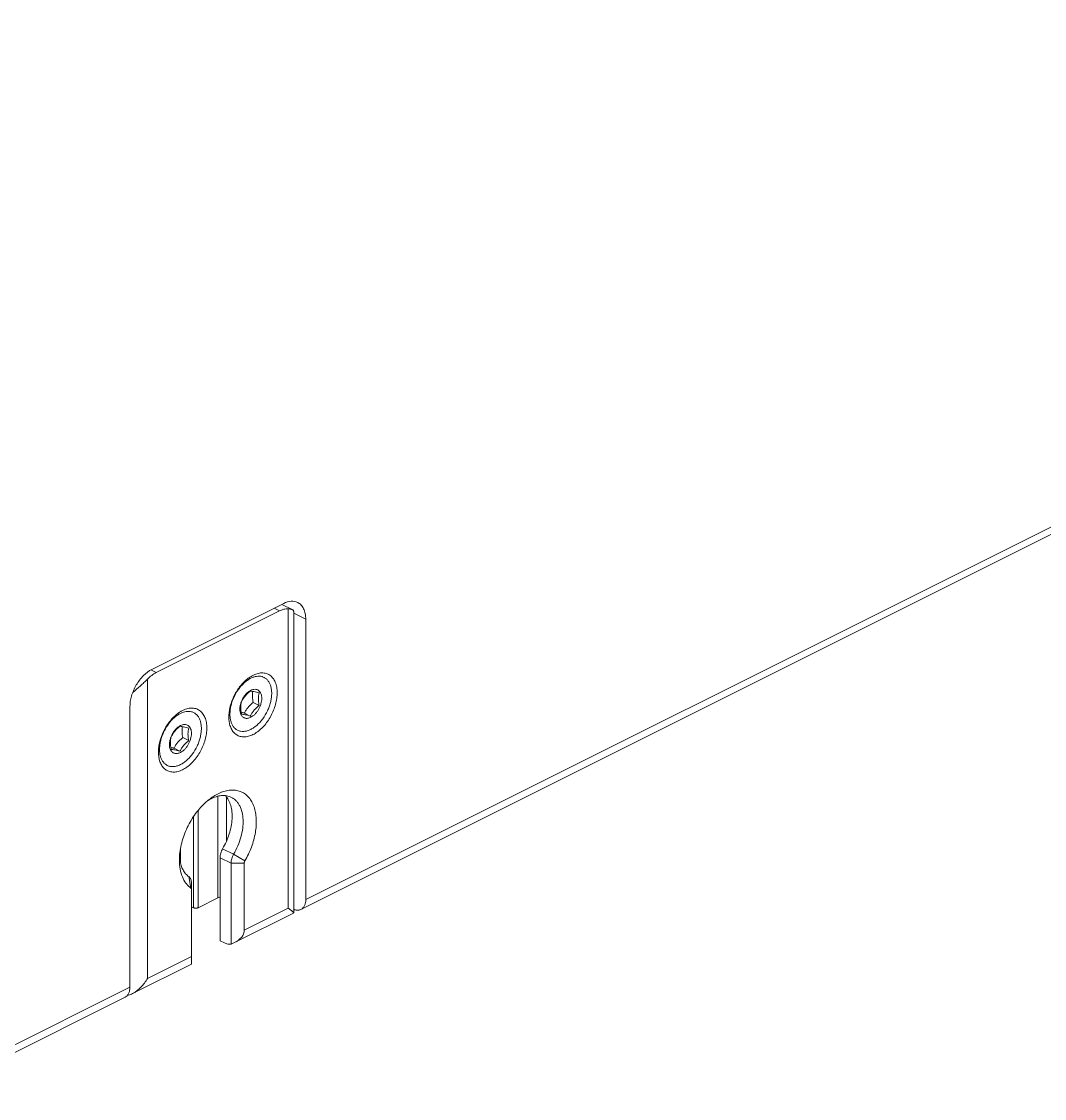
# Model space of a CAD drawing. Header units: millimetres. Extents: x 1177 to 4147, y 93 to 2194.
# Drawn here: x 3344.6 to 3459.7, y 647.8 to 769.1 of the extents above; entities that cross this region are included whole.
import ezdxf

# ---------------------------------------------------------------- set-up
doc = ezdxf.new("R2010")
doc.units = ezdxf.units.MM
doc.header["$LTSCALE"] = 0.1
doc.layers.get('0').update_dxf_attribs({"lineweight": 13})

# ---------------------------------------------------------------- blocks, each defined once
blk = doc.blocks.new('01')
for p, q in [((4034.77, 681.11), (3752.43, 539.94)), ((4033.99, 679.49), (3751.65, 538.32)), ((3748.89, 587.54), (3727.68, 576.93)), ((3748.58, 587.38), (3750.26, 586.54)), ((3748.19, 586.32), (3728.39, 576.42)), ((3748.19, 586.32), (3747.32, 586.75)), ((3749.6, 538.53), (3749.6, 586.67)), ((3750.48, 537.75), (3750.48, 586.21)), ((3752.43, 584.98), (3750.48, 585.95)), ((3752.43, 539.94), (3752.43, 584.98)), ((3728.39, 576.42), (3727.62, 576.81)), ((3726.97, 527.22), (3726.97, 575.35)), ((3744.93, 571.13), (3743.98, 571.61)), ((3724.15, 525.8), (3724.15, 570.83)), ((3743.51, 569.42), (3742.56, 569.9)), ((3733.61, 565.47), (3732.66, 565.95)), ((3732.2, 563.77), (3731.25, 564.24)), ((3738.29, 556.5), (3738.29, 540.17)), ((3739.7, 556.34), (3739.7, 549.35)), ((3734.4, 538.58), (3734.4, 553.24)), ((3735.11, 538.58), (3735.11, 554.2)), ((3732.28, 545.81), (3732.28, 548.06)), ((3739.06, 548.08), (3740.83, 547.19)), ((3732.13, 546.83), (3732.13, 546.94)), ((3738.64, 546.63), (3740.41, 545.75)), ((3738.64, 533.28), (3738.64, 546.63)), ((3742.53, 545.75), (3740.41, 545.75)), ((3740.41, 545.75), (3740.41, 532.74)), ((3742.64, 546.11), (3740.83, 547.19)), ((3742.53, 545.75), (3742.53, 534.99)), ((3733.94, 541.76), (3733.62, 543.59)), ((3734.05, 529.52), (3734.05, 542.57)), ((3734.4, 538.58), (3734.05, 538.76)), ((3738.29, 540.17), (3735.11, 538.58)), ((3750.47, 537.73), (3740.97, 532.98)), ((3749.6, 538.53), (3742.53, 534.99)), ((3739.35, 532.93), (3738.64, 533.28)), ((3740.41, 532.74), (3740.97, 532.98)), ((3734.05, 530.75), (3726.97, 527.22)), ((3734.05, 529.52), (3724.55, 524.77)), ((3724.15, 525.8), (3691.62, 509.54)), ((3723.37, 524.18), (3690.84, 507.92))]:
    blk.add_line(p, q)
for centre, radius, start, end in [((3746.6, 570.91), 5.72, 125.2124, 126.8735), ((3744.54, 571.65), 2.13, 116.6099, 120.0733), ((3745.78, 570.28), 3.98, 158.6971, 159.1186), ((3735.28, 565.26), 5.72, 125.2124, 126.8735), ((3733.23, 565.99), 2.13, 116.6099, 120.0733), ((3734.46, 564.63), 3.98, 158.6971, 159.1186), ((3741.11, 551.35), 6.23, 111.4342, 112.1191), ((3751.24, 540.22), 2.04, 248.259, 252.7456)]:
    blk.add_arc(centre, radius, start, end)
blk.add_ellipse((3738.29, 534.99), major_axis=(4.24, 0), ratio=0.612372, start_param=-0.886076, end_param=0)
for points, knots in [([(3748.89, 587.54), (3749.26, 587.72), (3750.01, 587.97), (3750.81, 587.84), (3751.13, 587.68)], [0, 0, 0, 0, 0.536339, 1, 1, 1, 1]), ([(3751.13, 587.68), (3751.33, 587.58), (3751.72, 587.29), (3752.13, 586.65), (3752.38, 585.86), (3752.43, 585.28), (3752.43, 584.98)], [0, 0, 0, 0, 0.217166, 0.450361, 0.71044, 1, 1, 1, 1]), ([(3749.6, 586.67), (3749.37, 586.67), (3748.88, 586.61), (3748.42, 586.43), (3748.19, 586.32)], [0, 0, 0, 0, 0.474407, 1, 1, 1, 1]), ([(3750.26, 586.54), (3750.22, 586.56), (3750.13, 586.6), (3749.98, 586.63), (3749.8, 586.66), (3749.67, 586.66), (3749.6, 586.67)], [0, 0, 0, 0, 0.190643, 0.417849, 0.686895, 1, 1, 1, 1]), ([(3750.48, 586.21), (3750.48, 586.24), (3750.47, 586.31), (3750.43, 586.41), (3750.36, 586.49), (3750.29, 586.53), (3750.26, 586.54)], [0, 0, 0, 0, 0.239823, 0.471372, 0.716781, 1, 1, 1, 1]), ([(3724.15, 570.83), (3724.15, 571.44), (3724.35, 572.69), (3725.11, 574.44), (3726.22, 575.93), (3727.18, 576.68), (3727.68, 576.93)], [0, 0, 0, 0, 0.246823, 0.511783, 0.770296, 1, 1, 1, 1]), ([(3726.97, 575.35), (3726.79, 575.16), (3726.41, 574.79), (3725.63, 574.08), (3725.03, 573.56), (3724.64, 573.21)], [0, 0, 0, 0, 0.249361, 0.506132, 1, 1, 1, 1]), ([(3728.39, 576.42), (3728.13, 576.29), (3727.63, 575.97), (3727.19, 575.57), (3726.97, 575.35)], [0, 0, 0, 0, 0.479186, 1, 1, 1, 1]), ([(3740.06, 569.26), (3740.06, 569.54), (3740.1, 570.12), (3740.27, 570.99), (3740.54, 571.87), (3740.92, 572.72), (3741.38, 573.53), (3741.91, 574.28), (3742.51, 574.94), (3742.94, 575.32), (3743.17, 575.49)], [0, 0, 0, 0, 0.117243, 0.240994, 0.369309, 0.5, 0.630689, 0.75901, 0.882749, 1, 1, 1, 1]), ([(3743.59, 575.5), (3743.42, 575.41), (3743.09, 575.21), (3742.61, 574.85), (3742.16, 574.4), (3741.59, 573.73), (3740.98, 572.76), (3740.56, 571.71), (3740.34, 570.84), (3740.25, 570.21), (3740.22, 569.6), (3740.27, 569.03), (3740.39, 568.51), (3740.57, 568.04), (3740.82, 567.65), (3741.03, 567.43), (3741.15, 567.34)], [0, 0, 0, 0, 0.058785, 0.121429, 0.187422, 0.25614, 0.39829, 0.540796, 0.609939, 0.676509, 0.739817, 0.799362, 0.854889, 0.906466, 0.954543, 1, 1, 1, 1]), ([(3743.3, 575.58), (3743.34, 575.61), (3743.52, 575.73), (3743.69, 575.84), (3743.83, 575.91)], [0, 0, 0, 0, 0.255873, 1, 1, 1, 1]), ([(3743.59, 575.5), (3743.74, 575.57), (3744.04, 575.7), (3744.5, 575.81), (3744.94, 575.84), (3745.22, 575.8), (3745.36, 575.77)], [0, 0, 0, 0, 0.275257, 0.531956, 0.772105, 1, 1, 1, 1]), ([(3745.72, 575.63), (3745.85, 575.57), (3746.11, 575.39), (3746.42, 575.04), (3746.67, 574.61), (3746.84, 574.1), (3746.94, 573.53), (3746.96, 572.9), (3746.9, 572.25), (3746.76, 571.58), (3746.55, 570.9), (3746.18, 570.01), (3745.69, 569.18), (3745.1, 568.45), (3744.62, 567.97), (3744.12, 567.57), (3743.77, 567.36), (3743.59, 567.27)], [0, 0, 0, 0, 0.044897, 0.091476, 0.141103, 0.194659, 0.252516, 0.314612, 0.380538, 0.449619, 0.520991, 0.593666, 0.738521, 0.808772, 0.876237, 0.940173, 1, 1, 1, 1]), ([(3743.83, 575.91), (3744.08, 576.04), (3744.57, 576.25), (3745.22, 576.37), (3745.71, 576.34), (3746.05, 576.28), (3746.37, 576.16), (3746.66, 575.99), (3746.93, 575.77), (3747.25, 575.41), (3747.57, 574.84), (3747.79, 574.04), (3747.83, 573.46), (3747.83, 573.15)], [0, 0, 0, 0, 0.136312, 0.259557, 0.317336, 0.373295, 0.428238, 0.483054, 0.538644, 0.595842, 0.717459, 0.851856, 1, 1, 1, 1]), ([(3745.36, 575.77), (3745.39, 575.76), (3745.51, 575.72), (3745.63, 575.68), (3745.72, 575.63)], [0, 0, 0, 0, 0.251715, 1, 1, 1, 1]), ([(3742.07, 571.73), (3742.14, 571.92), (3742.32, 572.28), (3742.65, 572.77), (3743.03, 573.18), (3743.33, 573.4), (3743.48, 573.49)], [0, 0, 0, 0, 0.264274, 0.524832, 0.772497, 1, 1, 1, 1]), ([(3742.1, 571.72), (3742.18, 571.88), (3742.35, 572.2), (3742.67, 572.65), (3743.07, 573.06), (3743.36, 573.3), (3743.51, 573.42)], [0, 0, 0, 0, 0.238829, 0.485903, 0.740658, 1, 1, 1, 1]), ([(3743.51, 573.42), (3743.71, 573.41), (3744.04, 573.36), (3744.5, 573.25), (3744.78, 573.17), (3744.93, 573.13)], [0, 0, 0, 0, 0.405706, 0.683587, 1, 1, 1, 1]), ([(3743.59, 573.55), (3743.7, 573.6), (3743.92, 573.69), (3744.26, 573.74), (3744.58, 573.69), (3744.85, 573.55), (3745.08, 573.32), (3745.24, 573.02), (3745.34, 572.66), (3745.37, 572.26), (3745.33, 571.82), (3745.23, 571.36), (3745.07, 570.91), (3744.85, 570.48), (3744.58, 570.07), (3744.28, 569.72), (3743.95, 569.43), (3743.71, 569.28), (3743.59, 569.22)], [0, 0, 0, 0, 0.057513, 0.109649, 0.157869, 0.204666, 0.252959, 0.305217, 0.362878, 0.426312, 0.495025, 0.567905, 0.643431, 0.719848, 0.795328, 0.868118, 0.936712, 1, 1, 1, 1]), ([(3743.92, 573.37), (3743.89, 573.24), (3743.85, 572.96), (3743.84, 572.53), (3743.89, 572.07), (3743.94, 571.76), (3743.98, 571.61)], [0, 0, 0, 0, 0.229743, 0.474013, 0.732073, 1, 1, 1, 1]), ([(3747.83, 573.15), (3747.83, 572.85), (3747.78, 572.22), (3747.58, 571.28), (3747.26, 570.33), (3746.83, 569.41), (3746.3, 568.56), (3745.69, 567.79), (3745.02, 567.14), (3744.31, 566.62), (3743.59, 566.26), (3742.87, 566.06), (3742.19, 566.05), (3741.56, 566.22), (3741.01, 566.57), (3740.58, 567.08), (3740.27, 567.73), (3740.15, 568.22), (3740.11, 568.48)], [0, 0, 0, 0, 0.068661, 0.141343, 0.216695, 0.293175, 0.369143, 0.443004, 0.513322, 0.578961, 0.639241, 0.694122, 0.744404, 0.79182, 0.838834, 0.888023, 0.941381, 1, 1, 1, 1]), ([(3741.99, 569.66), (3741.93, 569.8), (3741.84, 570.11), (3741.81, 570.61), (3741.88, 571.15), (3741.99, 571.52), (3742.06, 571.7)], [0, 0, 0, 0, 0.214292, 0.45515, 0.719428, 1, 1, 1, 1]), ([(3742.1, 569.72), (3742.06, 569.9), (3742, 570.25), (3741.96, 570.77), (3741.99, 571.26), (3742.06, 571.57), (3742.1, 571.72)], [0, 0, 0, 0, 0.27161, 0.530864, 0.773291, 1, 1, 1, 1]), ([(3743.98, 571.61), (3743.82, 571.49), (3743.53, 571.24), (3743.14, 570.83), (3742.81, 570.38), (3742.64, 570.06), (3742.56, 569.9)], [0, 0, 0, 0, 0.25934, 0.514098, 0.761174, 1, 1, 1, 1]), ([(3744.93, 573.13), (3744.89, 572.98), (3744.82, 572.67), (3744.79, 572.18), (3744.83, 571.66), (3744.89, 571.31), (3744.93, 571.13)], [0, 0, 0, 0, 0.226709, 0.469137, 0.72839, 1, 1, 1, 1]), ([(3728.74, 563.61), (3728.74, 563.89), (3728.78, 564.46), (3728.95, 565.33), (3729.23, 566.21), (3729.6, 567.06), (3730.06, 567.88), (3730.6, 568.62), (3731.19, 569.28), (3731.63, 569.66), (3731.85, 569.83)], [0, 0, 0, 0, 0.117243, 0.240994, 0.369309, 0.5, 0.630689, 0.75901, 0.882749, 1, 1, 1, 1]), ([(3732.28, 569.84), (3732.11, 569.76), (3731.77, 569.56), (3731.3, 569.19), (3730.84, 568.75), (3730.27, 568.07), (3729.67, 567.1), (3729.24, 566.05), (3729.02, 565.18), (3728.93, 564.55), (3728.91, 563.94), (3728.95, 563.37), (3729.07, 562.85), (3729.26, 562.39), (3729.51, 561.99), (3729.72, 561.78), (3729.83, 561.69)], [0, 0, 0, 0, 0.058785, 0.121429, 0.187422, 0.25614, 0.39829, 0.540796, 0.609939, 0.676509, 0.739817, 0.799362, 0.854889, 0.906466, 0.954543, 1, 1, 1, 1]), ([(3731.99, 569.93), (3732.03, 569.96), (3732.2, 570.07), (3732.38, 570.18), (3732.52, 570.26)], [0, 0, 0, 0, 0.255874, 1, 1, 1, 1]), ([(3732.28, 569.84), (3732.43, 569.92), (3732.73, 570.04), (3733.18, 570.16), (3733.63, 570.18), (3733.91, 570.14), (3734.04, 570.11)], [0, 0, 0, 0, 0.275257, 0.531956, 0.772105, 1, 1, 1, 1]), ([(3734.4, 569.98), (3734.54, 569.91), (3734.79, 569.74), (3735.11, 569.39), (3735.36, 568.95), (3735.53, 568.44), (3735.63, 567.87), (3735.65, 567.25), (3735.59, 566.59), (3735.45, 565.92), (3735.24, 565.24), (3734.87, 564.35), (3734.38, 563.52), (3733.79, 562.79), (3733.31, 562.31), (3732.81, 561.92), (3732.46, 561.7), (3732.28, 561.61)], [0, 0, 0, 0, 0.044897, 0.091476, 0.141103, 0.194659, 0.252516, 0.314612, 0.380538, 0.449619, 0.520991, 0.593666, 0.738521, 0.808772, 0.876237, 0.940173, 1, 1, 1, 1]), ([(3732.52, 570.26), (3732.76, 570.39), (3733.26, 570.6), (3733.91, 570.71), (3734.39, 570.69), (3734.73, 570.62), (3735.05, 570.5), (3735.35, 570.33), (3735.61, 570.11), (3735.94, 569.75), (3736.25, 569.18), (3736.48, 568.38), (3736.52, 567.8), (3736.52, 567.5)], [0, 0, 0, 0, 0.136312, 0.259557, 0.317335, 0.373295, 0.428238, 0.483054, 0.538644, 0.595842, 0.717459, 0.851856, 1, 1, 1, 1]), ([(3734.04, 570.11), (3734.08, 570.1), (3734.2, 570.07), (3734.32, 570.02), (3734.4, 569.98)], [0, 0, 0, 0, 0.251715, 1, 1, 1, 1]), ([(3742.56, 569.9), (3742.52, 569.91), (3742.34, 569.96), (3742.17, 570.01), (3742.04, 570.04)], [0, 0, 0, 0, 0.260801, 1, 1, 1, 1]), ([(3744.93, 571.13), (3744.78, 571.01), (3744.48, 570.76), (3744.09, 570.35), (3743.76, 569.9), (3743.59, 569.58), (3743.51, 569.42)], [0, 0, 0, 0, 0.259343, 0.514097, 0.761172, 1, 1, 1, 1]), ([(3740.11, 568.48), (3740.1, 568.54), (3740.07, 568.8), (3740.06, 569.06), (3740.06, 569.26)], [0, 0, 0, 0, 0.242999, 1, 1, 1, 1]), ([(3743.59, 569.22), (3743.51, 569.18), (3743.35, 569.11), (3743.1, 569.05), (3742.87, 569.04), (3742.64, 569.07), (3742.44, 569.16), (3742.26, 569.29), (3742.1, 569.46), (3742.03, 569.59), (3741.99, 569.66)], [0, 0, 0, 0, 0.143544, 0.27724, 0.402179, 0.520759, 0.636199, 0.752235, 0.872513, 1, 1, 1, 1]), ([(3743.51, 569.42), (3743.37, 569.46), (3743.09, 569.54), (3742.62, 569.65), (3742.29, 569.7), (3742.1, 569.72)], [0, 0, 0, 0, 0.316413, 0.594294, 1, 1, 1, 1]), ([(3736.52, 567.5), (3736.52, 567.19), (3736.47, 566.56), (3736.27, 565.62), (3735.95, 564.67), (3735.51, 563.76), (3734.98, 562.9), (3734.37, 562.13), (3733.7, 561.48), (3733, 560.96), (3732.28, 560.6), (3731.56, 560.41), (3730.88, 560.39), (3730.25, 560.56), (3729.7, 560.91), (3729.27, 561.43), (3728.95, 562.08), (3728.84, 562.56), (3728.8, 562.82)], [0, 0, 0, 0, 0.068661, 0.141343, 0.216695, 0.293175, 0.369143, 0.443004, 0.513322, 0.578961, 0.639241, 0.694122, 0.744404, 0.79182, 0.838834, 0.888023, 0.941381, 1, 1, 1, 1]), ([(3730.76, 566.07), (3730.83, 566.26), (3731, 566.62), (3731.34, 567.11), (3731.72, 567.53), (3732.01, 567.74), (3732.16, 567.83)], [0, 0, 0, 0, 0.264274, 0.524832, 0.772497, 1, 1, 1, 1]), ([(3730.79, 566.06), (3730.86, 566.22), (3731.04, 566.54), (3731.36, 566.99), (3731.75, 567.4), (3732.05, 567.65), (3732.2, 567.77)], [0, 0, 0, 0, 0.238829, 0.485903, 0.740658, 1, 1, 1, 1]), ([(3732.2, 567.77), (3732.39, 567.75), (3732.72, 567.7), (3733.19, 567.59), (3733.47, 567.52), (3733.61, 567.47)], [0, 0, 0, 0, 0.405706, 0.683587, 1, 1, 1, 1]), ([(3732.28, 567.89), (3732.39, 567.95), (3732.61, 568.03), (3732.95, 568.08), (3733.26, 568.04), (3733.54, 567.9), (3733.76, 567.67), (3733.93, 567.37), (3734.03, 567.01), (3734.06, 566.6), (3734.02, 566.16), (3733.92, 565.71), (3733.76, 565.25), (3733.54, 564.82), (3733.27, 564.42), (3732.97, 564.06), (3732.64, 563.77), (3732.4, 563.62), (3732.28, 563.56)], [0, 0, 0, 0, 0.057513, 0.109649, 0.157869, 0.204666, 0.252959, 0.305217, 0.362878, 0.426312, 0.495025, 0.567905, 0.643431, 0.719848, 0.795328, 0.868118, 0.936712, 1, 1, 1, 1]), ([(3732.61, 567.72), (3732.58, 567.58), (3732.54, 567.3), (3732.53, 566.87), (3732.57, 566.41), (3732.63, 566.11), (3732.66, 565.95)], [0, 0, 0, 0, 0.229743, 0.474013, 0.732073, 1, 1, 1, 1]), ([(3733.61, 567.47), (3733.57, 567.33), (3733.51, 567.02), (3733.48, 566.53), (3733.51, 566.01), (3733.58, 565.65), (3733.61, 565.47)], [0, 0, 0, 0, 0.226709, 0.469137, 0.72839, 1, 1, 1, 1]), ([(3741.15, 567.34), (3741.17, 567.32), (3741.27, 567.24), (3741.38, 567.18), (3741.47, 567.14)], [0, 0, 0, 0, 0.25171, 1, 1, 1, 1]), ([(3741.47, 567.14), (3741.54, 567.1), (3741.7, 567.03), (3742.03, 566.95), (3742.48, 566.93), (3743.04, 567.03), (3743.41, 567.18), (3743.59, 567.27)], [0, 0, 0, 0, 0.113085, 0.227535, 0.464953, 0.720945, 1, 1, 1, 1]), ([(3730.68, 564.01), (3730.61, 564.14), (3730.52, 564.45), (3730.5, 564.95), (3730.57, 565.5), (3730.68, 565.86), (3730.75, 566.04)], [0, 0, 0, 0, 0.214292, 0.45515, 0.719428, 1, 1, 1, 1]), ([(3730.79, 564.06), (3730.75, 564.24), (3730.68, 564.59), (3730.65, 565.11), (3730.68, 565.6), (3730.75, 565.91), (3730.79, 566.06)], [0, 0, 0, 0, 0.27161, 0.530864, 0.773291, 1, 1, 1, 1]), ([(3732.66, 565.95), (3732.51, 565.83), (3732.22, 565.58), (3731.82, 565.17), (3731.5, 564.72), (3731.33, 564.4), (3731.25, 564.24)], [0, 0, 0, 0, 0.25934, 0.514098, 0.761174, 1, 1, 1, 1]), ([(3733.61, 565.47), (3733.46, 565.35), (3733.17, 565.11), (3732.77, 564.7), (3732.45, 564.25), (3732.28, 563.93), (3732.2, 563.77)], [0, 0, 0, 0, 0.259343, 0.514097, 0.761172, 1, 1, 1, 1]), ([(3728.8, 562.82), (3728.79, 562.88), (3728.76, 563.14), (3728.74, 563.41), (3728.74, 563.61)], [0, 0, 0, 0, 0.242999, 1, 1, 1, 1]), ([(3732.28, 563.56), (3732.2, 563.52), (3732.04, 563.46), (3731.79, 563.4), (3731.55, 563.38), (3731.33, 563.42), (3731.12, 563.5), (3730.94, 563.63), (3730.79, 563.8), (3730.71, 563.93), (3730.68, 564.01)], [0, 0, 0, 0, 0.143544, 0.27724, 0.402179, 0.520759, 0.636199, 0.752235, 0.872513, 1, 1, 1, 1]), ([(3731.25, 564.24), (3731.2, 564.26), (3731.03, 564.3), (3730.85, 564.35), (3730.72, 564.38)], [0, 0, 0, 0, 0.260801, 1, 1, 1, 1]), ([(3732.2, 563.77), (3732.05, 563.81), (3731.78, 563.88), (3731.31, 563.99), (3730.98, 564.05), (3730.79, 564.06)], [0, 0, 0, 0, 0.316413, 0.594294, 1, 1, 1, 1]), ([(3729.83, 561.69), (3729.86, 561.67), (3729.96, 561.59), (3730.07, 561.52), (3730.15, 561.48)], [0, 0, 0, 0, 0.25171, 1, 1, 1, 1]), ([(3730.15, 561.48), (3730.23, 561.44), (3730.38, 561.38), (3730.71, 561.29), (3731.17, 561.27), (3731.73, 561.37), (3732.09, 561.52), (3732.28, 561.61)], [0, 0, 0, 0, 0.113085, 0.227535, 0.464953, 0.720945, 1, 1, 1, 1]), ([(3736.61, 555.78), (3736.65, 555.81), (3736.79, 555.93), (3736.94, 556.05), (3737.05, 556.13)], [0, 0, 0, 0, 0.252659, 1, 1, 1, 1]), ([(3736.61, 555.78), (3736.65, 555.81), (3736.81, 555.91), (3736.97, 556), (3737.1, 556.07)], [0, 0, 0, 0, 0.254133, 1, 1, 1, 1]), ([(3737.05, 556.13), (3737.19, 556.24), (3737.73, 556.62), (3738.31, 556.94), (3738.76, 557.12)], [0, 0, 0, 0, 0.262343, 1, 1, 1, 1]), ([(3737.1, 556.07), (3737.39, 556.22), (3737.97, 556.47), (3738.86, 556.66), (3739.71, 556.63), (3740.23, 556.46), (3740.47, 556.34)], [0, 0, 0, 0, 0.280687, 0.53723, 0.774185, 1, 1, 1, 1]), ([(3738.83, 557.15), (3739.11, 557.26), (3739.67, 557.43), (3740.52, 557.54), (3741.33, 557.48), (3742.07, 557.25), (3742.74, 556.85), (3743.32, 556.3), (3743.79, 555.61), (3744.14, 554.79), (3744.37, 553.87), (3744.49, 552.86), (3744.47, 551.78), (3744.34, 550.65), (3744.08, 549.5), (3743.58, 547.94), (3743.05, 546.82), (3742.64, 546.11)], [0, 0, 0, 0, 0.058031, 0.112119, 0.163085, 0.212178, 0.260945, 0.31099, 0.363703, 0.420084, 0.480688, 0.545656, 0.614788, 0.687608, 0.763436, 0.841427, 1, 1, 1, 1]), ([(3739.06, 548.08), (3739.28, 548.45), (3739.68, 549.23), (3740.14, 550.44), (3740.45, 551.66), (3740.6, 552.86), (3740.58, 553.98), (3740.4, 555.01), (3740.05, 555.9), (3739.71, 556.4), (3739.51, 556.62)], [0, 0, 0, 0, 0.14497, 0.28872, 0.428374, 0.561355, 0.685628, 0.799971, 0.904299, 1, 1, 1, 1]), ([(3740.47, 556.34), (3740.61, 556.27), (3740.88, 556.11), (3741.24, 555.79), (3741.55, 555.41), (3741.92, 554.81), (3742.24, 553.9), (3742.39, 552.68), (3742.32, 551.34), (3742.03, 549.93), (3741.54, 548.53), (3741.09, 547.63), (3740.83, 547.19)], [0, 0, 0, 0, 0.046283, 0.093395, 0.142088, 0.192979, 0.302789, 0.424718, 0.558137, 0.700803, 0.849389, 1, 1, 1, 1]), ([(3732.12, 546.89), (3732.15, 547.3), (3732.26, 548.12), (3732.54, 549.35), (3732.96, 550.58), (3733.5, 551.78), (3734.15, 552.93), (3734.89, 553.99), (3735.71, 554.95), (3736.3, 555.52), (3736.61, 555.78)], [0, 0, 0, 0, 0.11913, 0.243347, 0.371081, 0.500578, 0.629999, 0.757505, 0.881356, 1, 1, 1, 1]), ([(3738.64, 546.63), (3738.64, 546.88), (3738.73, 547.38), (3738.93, 547.85), (3739.06, 548.08)], [0, 0, 0, 0, 0.482268, 1, 1, 1, 1]), ([(3732.1, 546.23), (3732.1, 546.29), (3732.1, 546.51), (3732.11, 546.73), (3732.12, 546.89)], [0, 0, 0, 0, 0.246906, 1, 1, 1, 1]), ([(3733.94, 541.76), (3733.79, 541.87), (3733.51, 542.1), (3733.01, 542.67), (3732.52, 543.57), (3732.17, 544.84), (3732.1, 545.76), (3732.1, 546.23)], [0, 0, 0, 0, 0.107518, 0.218291, 0.453752, 0.713745, 1, 1, 1, 1]), ([(3732.18, 546.23), (3732.17, 546.28), (3732.14, 546.5), (3732.12, 546.72), (3732.11, 546.88)], [0, 0, 0, 0, 0.245252, 1, 1, 1, 1]), ([(3733.62, 543.59), (3733.43, 543.72), (3733.08, 544.05), (3732.66, 544.67), (3732.35, 545.41), (3732.22, 545.95), (3732.18, 546.23)], [0, 0, 0, 0, 0.226142, 0.465105, 0.722105, 1, 1, 1, 1]), ([(3740.83, 547.19), (3740.7, 546.97), (3740.49, 546.5), (3740.41, 545.99), (3740.41, 545.75)], [0, 0, 0, 0, 0.517732, 1, 1, 1, 1]), ([(3742.64, 546.11), (3742.6, 546.05), (3742.55, 545.94), (3742.53, 545.81), (3742.53, 545.75)], [0, 0, 0, 0, 0.517734, 1, 1, 1, 1]), ([(3734.05, 542.57), (3734.05, 542.68), (3734.03, 542.89), (3733.95, 543.18), (3733.82, 543.42), (3733.69, 543.54), (3733.62, 543.59)], [0, 0, 0, 0, 0.286436, 0.54659, 0.782208, 1, 1, 1, 1]), ([(3734.05, 541.51), (3734.05, 541.53), (3734.04, 541.59), (3734.02, 541.66), (3733.99, 541.72), (3733.96, 541.75), (3733.94, 541.76)], [0, 0, 0, 0, 0.286344, 0.5466, 0.782263, 1, 1, 1, 1]), ([(3738.64, 540.29), (3738.61, 540.28), (3738.49, 540.25), (3738.37, 540.21), (3738.29, 540.17)], [0, 0, 0, 0, 0.266771, 1, 1, 1, 1]), ([(3751.65, 538.32), (3751.77, 538.38), (3752, 538.56), (3752.25, 538.94), (3752.4, 539.41), (3752.43, 539.76), (3752.43, 539.94)], [0, 0, 0, 0, 0.21703, 0.450314, 0.710748, 1, 1, 1, 1]), ([(3735.11, 538.58), (3735.05, 538.56), (3734.94, 538.52), (3734.75, 538.5), (3734.57, 538.52), (3734.45, 538.56), (3734.4, 538.58)], [0, 0, 0, 0, 0.235399, 0.5, 0.764601, 1, 1, 1, 1]), ([(3749.6, 538.53), (3749.72, 538.44), (3749.89, 538.31), (3750.1, 538.15), (3750.23, 538.04), (3750.33, 537.95), (3750.41, 537.87), (3750.46, 537.81), (3750.48, 537.78), (3750.48, 537.76), (3750.48, 537.75)], [0, 0, 0, 0, 0.378415, 0.539105, 0.679093, 0.796809, 0.890421, 0.95816, 0.982145, 1, 1, 1, 1]), ([(3750.48, 537.75), (3750.48, 537.75), (3750.48, 537.74), (3750.47, 537.73), (3750.47, 537.73)], [0, 0, 0, 0, 0.496036, 1, 1, 1, 1]), ([(3750.63, 538.27), (3750.81, 538.22), (3751.16, 538.16), (3751.5, 538.25), (3751.65, 538.32)], [0, 0, 0, 0, 0.524802, 1, 1, 1, 1]), ([(3739.35, 532.93), (3739.52, 532.84), (3739.79, 532.74), (3740.16, 532.71), (3740.33, 532.73), (3740.41, 532.74)], [0, 0, 0, 0, 0.530086, 0.77123, 1, 1, 1, 1]), ([(3724.55, 524.77), (3724.8, 524.9), (3725.29, 525.21), (3725.93, 525.8), (3726.5, 526.47), (3726.83, 526.96), (3726.97, 527.22)], [0, 0, 0, 0, 0.243379, 0.493524, 0.746611, 1, 1, 1, 1]), ([(3724.15, 525.8), (3724.15, 525.62), (3724.12, 525.27), (3723.97, 524.8), (3723.72, 524.42), (3723.49, 524.24), (3723.37, 524.18)], [0, 0, 0, 0, 0.289252, 0.549686, 0.78297, 1, 1, 1, 1]), ([(3723.69, 524.49), (3723.76, 524.5), (3724.06, 524.56), (3724.35, 524.67), (3724.55, 524.77)], [0, 0, 0, 0, 0.242914, 1, 1, 1, 1])]:
    blk.add_open_spline(points, degree=3, knots=knots)

msp = doc.modelspace()

# ---------------------------------------------------------------- block references
at = {"xscale": 0.7, "yscale": 0.7, "zscale": 0.7}
msp.add_blockref('01', (749.9, 292.29), dxfattribs=at)

doc.saveas('drawing.dxf')
